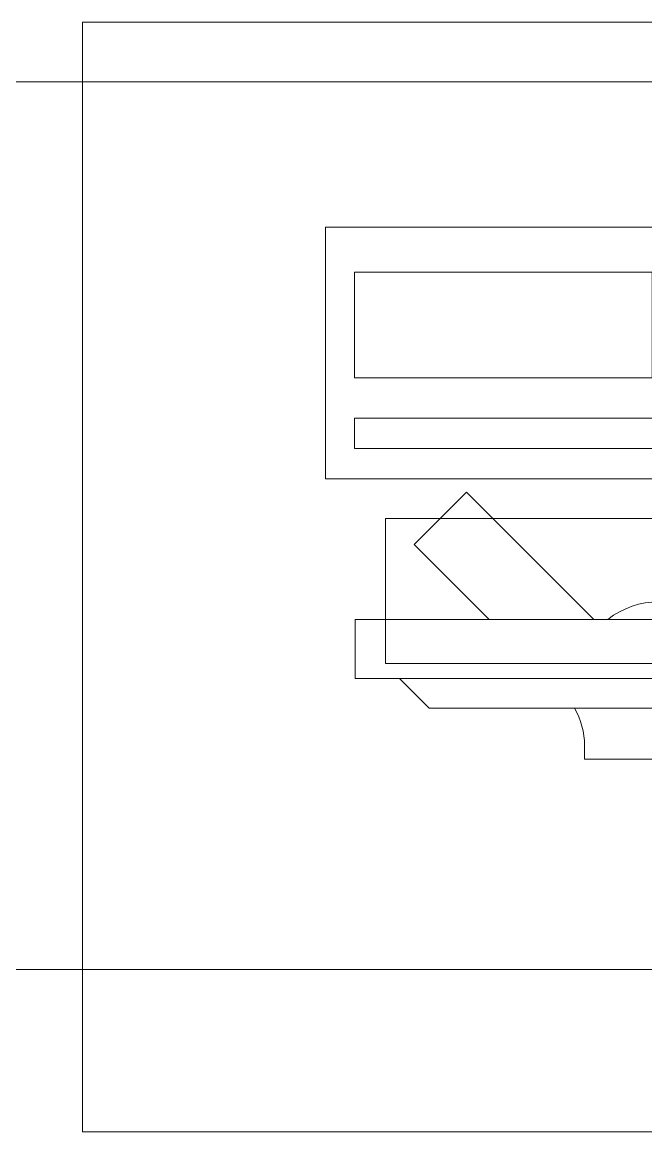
# Model space of a CAD drawing. Header units: inches. Extents: x -246178 to 57169, y -29325 to 19878.
# Drawn here: x 43286 to 43707, y -4310 to -3560 of the extents above; entities that cross this region are included whole.
import ezdxf

# ---------------------------------------------------------------- set-up
doc = ezdxf.new("R2010")
doc.units = ezdxf.units.IN
doc.header["$LTSCALE"] = 25
doc.header["$MEASUREMENT"] = 0
doc.linetypes.add('DASHDOT', pattern=[25.4, 12.7, -6.35, 0, -6.35])
doc.layers.get('0').update_dxf_attribs({"color": 8})
for name, color, linetype, lineweight in [('00-Ground Floor$0$Frame', 252, 'Continuous', 9), ('00-Ground Floor$0$LOADING', 253, 'Continuous', 5), ('00-Ground Floor$0$NEW Wall', 166, 'Continuous', 5), ('E-LITE-CLNG-CNDT', 6, 'DASHDOT', 35)]:
    doc.layers.add(name, color=color, linetype=linetype, lineweight=lineweight)

# ---------------------------------------------------------------- blocks, each defined once
blk = doc.blocks.new('*X69')
at = {"color": 0}
for p, q in [((13, 1), (13, 1)), ((13, 1), (13, 1)), ((13, 1), (13, 1)), ((13, 1), (13, 1)), ((13, 1), (13, 1)), ((13, 1), (13, 1)), ((13, 1), (13, 1)), ((13, 1), (13, 1)), ((13, 1), (13, 1)), ((13, 1), (13, 1)), ((13, 1), (13, 1)), ((13, 1), (13, 1)), ((13, 1), (13, 1)), ((13, 1), (13, 1)), ((13, 1), (13, 1)), ((13, 1), (14, 1)), ((13, 1), (14, 1)), ((13, 1), (14, 1)), ((13, 1), (13, 1)), ((13, 1), (13, 1)), ((13, 1), (13, 1)), ((13, 1), (13, 1)), ((13, 1), (13, 1)), ((13, 1), (13, 1)), ((13, 1), (13, 1)), ((13, 1), (13, 1)), ((13, 1), (13, 1)), ((13, 1), (13, 1)), ((13, 1), (13, 1)), ((13, 1), (13, 1)), ((13, 1), (13, 1)), ((13, 1), (13, 1)), ((13, 1), (13, 1)), ((13, 1), (13, 1)), ((13, 1), (13, 1)), ((13, 1), (13, 1)), ((13, 1), (13, 1)), ((13, 1), (13, 1)), ((13, 1), (13, 1)), ((13, 1), (13, 1)), ((13, 1), (13, 1)), ((13, 1), (13, 1)), ((13, 1), (13, 1)), ((13, 1), (13, 1)), ((13, 1), (13, 1)), ((13, 1), (13, 1)), ((13, 1), (13, 1)), ((13, 1), (13, 1)), ((13, 1), (13, 1)), ((13, 1), (13, 1)), ((13, 1), (13, 1)), ((13, 1), (13, 1)), ((13, 1), (13, 1)), ((13, 1), (13, 1)), ((13, 1), (13, 1)), ((13, 1), (13, 1)), ((13, 1), (13, 1)), ((13, 1), (13, 1)), ((13, 1), (13, 1)), ((13, 1), (13, 1)), ((13, 1), (13, 1)), ((13, 1), (13, 1)), ((13, 1), (13, 1)), ((13, 1), (13, 1)), ((13, 1), (13, 1)), ((13, 1), (13, 1)), ((13, 1), (13, 1)), ((13, 1), (13, 1)), ((13, 1), (13, 1)), ((13, 1), (13, 1)), ((13, 1), (13, 1)), ((13, 1), (13, 1)), ((13, 1), (13, 1)), ((13, 1), (13, 1)), ((13, 1), (13, 1)), ((13, 1), (13, 1)), ((13, 1), (13, 1)), ((13, 1), (13, 1)), ((13, 1), (13, 1)), ((13, 1), (13, 1)), ((13, 1), (13, 1)), ((13, 1), (13, 1)), ((13, 1), (13, 1)), ((13, 1), (13, 1)), ((13, 1), (13, 1)), ((13, 1), (13, 1)), ((13, 1), (13, 1)), ((13, 1), (13, 1)), ((13, 1), (13, 1)), ((13, 1), (13, 1)), ((13, 1), (13, 1)), ((13, 1), (13, 1)), ((13, 1), (13, 1)), ((13, 1), (13, 1)), ((13, 1), (13, 1)), ((13, 1), (13, 1)), ((13, 1), (13, 1)), ((13, 1), (13, 1)), ((13, 1), (13, 1)), ((13, 1), (13, 1)), ((13, 1), (13, 1)), ((13, 1), (13, 1)), ((13, 1), (13, 1)), ((13, 1), (13, 1)), ((13, 1), (13, 1)), ((13, 1), (13, 1)), ((13, 1), (13, 1)), ((13, 1), (13, 1)), ((13, 1), (13, 1)), ((13, 1), (13, 1)), ((13, 1), (13, 1)), ((13, 1), (13, 1)), ((13, 1), (13, 1)), ((13, 1), (13, 1)), ((13, 1), (13, 1)), ((13, 1), (13, 1)), ((13, 1), (13, 1)), ((13, 1), (13, 1)), ((13, 1), (13, 1)), ((13, 1), (13, 1)), ((13, 1), (13, 1)), ((13, 1), (13, 1)), ((13, 1), (13, 1)), ((13, 1), (14, 1)), ((13, 0), (13, 0)), ((13, 0), (13, 0)), ((13, 0), (13, 0)), ((13, 0), (13, 0)), ((13, 0), (13, 0)), ((13, 0), (13, 0)), ((13, 0), (13, 0)), ((13, 0), (13, 0)), ((13, 0), (13, 0)), ((13, 0), (13, 0)), ((13, 0), (13, 0)), ((13, 0), (13, 0)), ((13, 0), (13, 0)), ((13, 0), (13, 0)), ((13, 0), (13, 0)), ((13, 0), (13, 0)), ((13, 0), (13, 0)), ((13, 0), (13, 0)), ((13, 0), (13, 0)), ((13, 0), (13, 0)), ((13, 0), (13, 0)), ((13, 0), (13, 0)), ((13, 0), (13, 0)), ((13, 0), (13, 0)), ((13, 0), (13, 0)), ((13, 0), (13, 0)), ((13, 0), (13, 0)), ((13, 0), (13, 0)), ((13, 0), (13, 0)), ((13, 0), (13, 0)), ((13, 0), (13, 0)), ((13, 0), (13, 0)), ((13, 0), (13, 0)), ((13, 0), (13, 0)), ((13, 0), (13, 0)), ((13, 0), (13, 0)), ((13, 0), (13, 0)), ((13, 0), (13, 0)), ((13, 0), (13, 0)), ((13, 0), (13, 0)), ((13, 0), (13, 0)), ((13, 0), (13, 0)), ((13, 0), (13, 0)), ((13, 0), (13, 0)), ((13, 0), (13, 0)), ((13, 0), (13, 0)), ((13, 0), (13, 0)), ((13, 0), (13, 0)), ((13, 0), (14, 0)), ((13, 0), (14, 0)), ((13, 0), (13, 0)), ((13, 0), (14, 0)), ((14, 1), (14, 1)), ((14, 1), (14, 1)), ((14, 1), (14, 1)), ((14, 1), (14, 1)), ((14, 1), (14, 1)), ((14, 1), (14, 1)), ((14, 1), (14, 1)), ((14, 1), (14, 1)), ((14, 1), (14, 1)), ((14, 1), (14, 1)), ((14, 1), (14, 1)), ((14, 1), (14, 1)), ((14, 1), (14, 1)), ((14, 1), (14, 1)), ((14, 1), (14, 1)), ((14, 1), (14, 1)), ((14, 1), (14, 1)), ((14, 1), (14, 1)), ((14, 1), (14, 1)), ((14, 1), (14, 1)), ((14, 1), (14, 1)), ((14, 1), (14, 1)), ((14, 1), (14, 1)), ((14, 1), (14, 1)), ((14, 1), (14, 1)), ((14, 1), (14, 1)), ((14, 1), (14, 1)), ((14, 1), (14, 1)), ((14, 1), (14, 1)), ((14, 1), (14, 1)), ((14, 1), (14, 1)), ((14, 1), (14, 1)), ((14, 1), (14, 1)), ((14, 1), (14, 1)), ((14, 1), (14, 1)), ((14, 1), (14, 1)), ((14, 1), (14, 1)), ((14, 1), (14, 1)), ((14, 1), (14, 1)), ((14, 1), (14, 1)), ((14, 1), (14, 1)), ((14, 1), (14, 1)), ((14, 1), (14, 1)), ((14, 1), (14, 1)), ((14, 1), (14, 1)), ((14, 1), (14, 1)), ((14, 1), (14, 1)), ((14, 1), (14, 1)), ((14, 1), (14, 1)), ((14, 1), (14, 1)), ((14, 1), (14, 1)), ((14, 1), (14, 1)), ((14, 1), (14, 1)), ((14, 1), (14, 1)), ((14, 1), (14, 1)), ((14, 1), (14, 1)), ((14, 1), (14, 1)), ((14, 1), (14, 1)), ((14, 1), (14, 1)), ((14, 1), (14, 1)), ((14, 1), (14, 1)), ((14, 1), (14, 1)), ((14, 1), (14, 1)), ((14, 1), (14, 1)), ((14, 1), (14, 1)), ((14, 1), (14, 1)), ((14, 1), (14, 1)), ((14, 1), (14, 1)), ((14, 1), (14, 1)), ((14, 1), (14, 1)), ((14, 1), (14, 1)), ((14, 1), (14, 1)), ((14, 1), (14, 1)), ((14, 1), (14, 1)), ((14, 1), (14, 1)), ((14, 1), (14, 1)), ((14, 1), (14, 1)), ((14, 1), (14, 1)), ((14, 1), (14, 1)), ((14, 1), (14, 1)), ((14, 1), (14, 1)), ((14, 1), (14, 1)), ((14, 1), (14, 1)), ((14, 1), (14, 1)), ((14, 1), (14, 1)), ((14, 1), (14, 1)), ((14, 1), (14, 1)), ((14, 1), (14, 1)), ((14, 1), (14, 1)), ((14, 1), (14, 1)), ((14, 1), (14, 1)), ((14, 1), (14, 1)), ((14, 1), (14, 1)), ((14, 1), (14, 1)), ((14, 0), (14, 0)), ((14, 0), (14, 0)), ((14, 0), (14, 0)), ((14, 0), (14, 0)), ((14, 0), (14, 0)), ((14, 0), (14, 0)), ((14, 0), (14, 0)), ((14, 0), (14, 0)), ((14, 0), (14, 0)), ((14, 0), (14, 0)), ((14, 0), (14, 0)), ((14, 0), (14, 0)), ((14, 0), (14, 0)), ((14, 0), (14, 0)), ((14, 0), (14, 0)), ((14, 0), (14, 0)), ((14, 0), (14, 0)), ((14, 0), (14, 0)), ((14, 0), (14, 0)), ((14, 0), (14, 0)), ((14, 0), (14, 0)), ((14, 0), (14, 0)), ((14, 0), (14, 0)), ((14, 0), (14, 0)), ((14, 0), (14, 0)), ((14, 0), (14, 0)), ((14, 0), (14, 0)), ((14, 0), (14, 0)), ((14, 0), (14, 0)), ((14, 0), (14, 0)), ((14, 0), (14, 0)), ((14, 0), (14, 0)), ((14, 0), (14, 0)), ((14, 0), (14, 0)), ((14, 0), (14, 0)), ((14, 0), (14, 0)), ((14, 0), (14, 0)), ((14, 0), (14, 0)), ((14, 0), (14, 0)), ((14, 0), (14, 0)), ((14, 0), (14, 0)), ((14, 0), (14, 0)), ((14, 0), (14, 0)), ((14, 0), (14, 0)), ((14, 0), (14, 0)), ((14, 0), (14, 0)), ((14, 0), (14, 0)), ((14, 0), (14, 0)), ((13, 0), (13, 0)), ((13, 0), (14, 0)), ((13, 0), (13, 0)), ((13, 0), (14, 0)), ((13, 0), (13, 0)), ((13, 0), (14, 0)), ((13, 0), (13, 0)), ((13, 0), (13, 0)), ((13, 0), (13, 0)), ((13, 0), (13, 0)), ((13, 0), (14, 0)), ((13, 0), (13, 0)), ((13, 0), (14, 0)), ((13, 0), (13, 0)), ((13, 0), (14, 0)), ((13, 0), (13, 0)), ((13, 0), (14, 0)), ((13, 0), (13, 0)), ((13, 0), (14, 0)), ((13, 0), (13, 0)), ((13, 0), (14, 0)), ((13, 0), (13, 0)), ((13, 0), (14, 0)), ((13, 0), (13, 0)), ((13, 0), (13, 0)), ((13, 0), (13, 0)), ((13, 0), (14, 0)), ((13, 0), (13, 0)), ((13, 0), (14, 0)), ((13, 0), (13, 0)), ((13, 0), (14, 0)), ((13, 0), (13, 0)), ((13, 0), (14, 0)), ((13, 0), (13, 0)), ((13, 0), (13, 0)), ((13, 0), (13, 0)), ((13, 0), (13, 0)), ((13, 0), (13, 0)), ((13, 0), (13, 0)), ((13, 0), (13, 0)), ((13, 0), (13, 0)), ((13, 0), (13, 0)), ((13, 0), (13, 0)), ((13, 0), (13, 0)), ((13, 0), (13, 0)), ((13, 0), (13, 0)), ((13, 0), (13, 0)), ((13, 0), (13, 0)), ((13, 0), (13, 0)), ((13, 0), (13, 0)), ((13, 0), (13, 0)), ((13, 0), (13, 0)), ((13, 0), (13, 0)), ((13, 0), (13, 0)), ((13, 0), (13, 0)), ((13, 0), (13, 0)), ((13, 0), (13, 0)), ((13, 0), (13, 0)), ((13, 0), (13, 0)), ((13, 0), (13, 0)), ((13, 0), (13, 0)), ((13, 0), (13, 0)), ((13, 0), (13, 0)), ((13, 0), (13, 0)), ((13, -1), (13, -1)), ((13, -1), (13, -1)), ((13, -1), (13, -1)), ((13, -1), (13, -1)), ((13, -1), (13, -1)), ((13, -1), (14, -1)), ((13, -1), (13, -1)), ((14, 0), (14, 0)), ((14, 0), (14, 0)), ((14, 0), (14, 0)), ((14, 0), (14, 0)), ((14, 0), (14, 0)), ((14, 0), (14, 0)), ((14, 0), (14, 0)), ((14, 0), (14, 0)), ((14, 0), (14, 0)), ((14, 0), (14, 0)), ((14, 0), (14, 0)), ((14, 0), (14, 0)), ((14, 0), (14, 0)), ((14, 0), (14, 0)), ((14, 0), (14, 0)), ((13, 0), (14, 0)), ((14, 0), (14, 0)), ((14, 0), (14, 0)), ((14, 0), (14, 0)), ((14, 0), (14, 0)), ((14, 0), (14, 0)), ((14, 0), (14, 0)), ((14, 0), (14, 0)), ((14, 0), (14, 0)), ((14, 0), (14, 0)), ((14, 0), (14, 0)), ((14, 0), (14, 0)), ((14, 0), (14, 0)), ((14, 0), (14, 0)), ((14, 0), (14, 0)), ((14, 0), (14, 0)), ((14, 0), (14, 0)), ((14, 0), (14, 0)), ((14, 0), (14, 0)), ((14, 0), (14, 0)), ((14, 0), (14, 0)), ((14, 0), (14, 0)), ((14, 0), (14, 0)), ((14, 0), (14, 0)), ((14, 0), (14, 0)), ((14, 0), (14, 0)), ((14, 0), (14, 0)), ((14, 0), (14, 0)), ((14, 0), (14, 0)), ((14, 0), (14, 0)), ((14, 0), (14, 0)), ((14, 0), (14, 0)), ((14, 0), (14, 0)), ((14, 0), (14, 0)), ((14, 0), (14, 0)), ((14, -1), (14, -1)), ((14, -1), (14, -1)), ((14, -1), (14, -1)), ((14, -1), (14, -1)), ((14, -1), (14, -1))]:
    blk.add_line(p, q, dxfattribs=at)
blk = doc.blocks.new('*X68')
at = {"color": 0}
for p, q in [((5, 3), (5, 3)), ((5, 3), (5, 3)), ((5, 3), (5, 3)), ((5, 3), (5, 3)), ((5, 3), (5, 3)), ((5, 3), (5, 3)), ((5, 3), (5, 3)), ((5, 3), (5, 3)), ((5, 3), (5, 3)), ((5, 3), (5, 3)), ((5, 3), (5, 3)), ((5, 3), (5, 3)), ((5, 3), (5, 3)), ((5, 3), (5, 3)), ((5, 3), (5, 3)), ((5, 3), (5, 3)), ((5, 3), (5, 3)), ((5, 3), (5, 3)), ((5, 3), (5, 3)), ((5, 3), (5, 3)), ((5, 3), (5, 3)), ((5, 3), (5, 3)), ((5, 3), (5, 3)), ((5, 3), (5, 3)), ((5, 3), (5, 3)), ((5, 3), (5, 3)), ((5, 3), (5, 3)), ((5, 3), (5, 3)), ((5, 3), (5, 3)), ((5, 3), (5, 3)), ((5, 3), (5, 3)), ((5, 3), (5, 3)), ((5, 3), (5, 3)), ((5, 3), (5, 3)), ((5, 3), (5, 3)), ((5, 3), (5, 3)), ((5, 3), (5, 3)), ((5, 3), (5, 3)), ((5, 3), (5, 3)), ((5, 3), (5, 3)), ((5, 3), (5, 3)), ((5, 3), (5, 3)), ((5, 3), (5, 3)), ((5, 3), (5, 3)), ((5, 3), (5, 3)), ((5, 3), (5, 3)), ((5, 3), (5, 3)), ((5, 3), (5, 3)), ((5, 3), (5, 3)), ((5, 3), (5, 3)), ((5, 3), (5, 3)), ((5, 3), (5, 3)), ((5, 3), (5, 3)), ((5, 3), (5, 3)), ((5, 3), (5, 3)), ((5, 3), (5, 3)), ((5, 3), (5, 3)), ((5, 3), (5, 3)), ((5, 3), (5, 3)), ((5, 3), (5, 3)), ((5, 3), (5, 3)), ((5, 3), (5, 3)), ((5, 3), (5, 3)), ((5, 3), (5, 3)), ((5, 3), (5, 3)), ((5, 3), (5, 3)), ((6, 3), (5, 3)), ((5, 3), (5, 3)), ((6, 3), (5, 3)), ((5, 3), (5, 3)), ((6, 3), (5, 3)), ((5, 3), (5, 3)), ((6, 3), (5, 3)), ((5, 3), (5, 3)), ((5, 3), (5, 3)), ((5, 3), (5, 3)), ((5, 3), (5, 3)), ((5, 3), (5, 3)), ((5, 3), (5, 3)), ((5, 3), (5, 3)), ((5, 3), (5, 3)), ((5, 3), (5, 3)), ((5, 3), (5, 3)), ((5, 3), (5, 3)), ((5, 3), (5, 3)), ((5, 3), (5, 3)), ((5, 3), (5, 3)), ((5, 3), (5, 3)), ((5, 3), (5, 3)), ((5, 3), (5, 3)), ((5, 3), (5, 3)), ((5, 3), (5, 3)), ((5, 3), (5, 3)), ((5, 3), (5, 3)), ((5, 3), (5, 3)), ((5, 3), (5, 3)), ((6, 3), (6, 3)), ((6, 3), (6, 3)), ((6, 3), (6, 3)), ((6, 3), (6, 3)), ((6, 3), (6, 3)), ((6, 3), (6, 3)), ((6, 3), (6, 3)), ((6, 3), (6, 3)), ((6, 3), (6, 3)), ((6, 3), (6, 3)), ((6, 3), (6, 3)), ((6, 3), (6, 3)), ((6, 3), (6, 3)), ((6, 3), (6, 3)), ((6, 3), (6, 3)), ((6, 3), (6, 3)), ((6, 3), (6, 3)), ((6, 3), (6, 3)), ((6, 3), (6, 3)), ((6, 3), (6, 3)), ((6, 3), (6, 3)), ((6, 3), (6, 3)), ((6, 3), (6, 3)), ((6, 3), (6, 3)), ((6, 3), (6, 3)), ((6, 3), (6, 3)), ((6, 3), (6, 3)), ((6, 3), (6, 3)), ((6, 3), (6, 3)), ((6, 3), (6, 3)), ((6, 3), (6, 3)), ((6, 3), (6, 3)), ((6, 3), (6, 3)), ((6, 3), (6, 3)), ((6, 3), (6, 3)), ((6, 3), (6, 3)), ((6, 3), (6, 3)), ((6, 3), (6, 3)), ((6, 3), (6, 3)), ((6, 3), (6, 3)), ((6, 3), (6, 3)), ((6, 3), (6, 3)), ((6, 3), (6, 3)), ((6, 3), (6, 3)), ((6, 3), (6, 3)), ((6, 3), (6, 3)), ((6, 3), (6, 3)), ((6, 3), (6, 3)), ((6, 3), (6, 3)), ((6, 3), (6, 3)), ((6, 3), (6, 3)), ((6, 3), (6, 3)), ((6, 3), (6, 3)), ((6, 3), (6, 3)), ((6, 3), (6, 3)), ((6, 3), (6, 3)), ((6, 3), (6, 3)), ((6, 3), (6, 3)), ((6, 3), (6, 3)), ((6, 3), (6, 3)), ((6, 3), (6, 3)), ((6, 3), (6, 3)), ((6, 3), (6, 3)), ((6, 3), (6, 3)), ((6, 3), (6, 3)), ((6, 3), (6, 3)), ((6, 3), (6, 3)), ((6, 3), (6, 3)), ((6, 3), (6, 3)), ((6, 3), (6, 3)), ((6, 3), (6, 3)), ((6, 3), (6, 3)), ((6, 3), (6, 3)), ((6, 3), (6, 3)), ((6, 3), (6, 3)), ((6, 3), (6, 3)), ((6, 3), (6, 3)), ((6, 3), (6, 3)), ((6, 3), (6, 3)), ((6, 3), (6, 3)), ((6, 3), (6, 3)), ((6, 3), (6, 3)), ((6, 3), (6, 3)), ((6, 3), (6, 3)), ((6, 3), (6, 3)), ((6, 3), (6, 3)), ((6, 3), (6, 3)), ((6, 3), (6, 3)), ((6, 3), (6, 3)), ((6, 3), (6, 3)), ((6, 3), (6, 3)), ((6, 3), (6, 3)), ((6, 3), (6, 3)), ((6, 3), (6, 3)), ((6, 3), (6, 3)), ((6, 3), (6, 3)), ((6, 3), (6, 3)), ((6, 3), (6, 3)), ((6, 3), (6, 3)), ((6, 3), (6, 3)), ((6, 3), (6, 3)), ((6, 3), (6, 3)), ((6, 3), (6, 3)), ((6, 3), (6, 3)), ((6, 3), (6, 3)), ((6, 3), (6, 3)), ((6, 3), (6, 3)), ((6, 3), (6, 3)), ((6, 3), (6, 3)), ((6, 3), (6, 3)), ((6, 3), (6, 3)), ((6, 3), (6, 3)), ((6, 3), (6, 3)), ((6, 3), (6, 3)), ((6, 3), (6, 3)), ((6, 3), (6, 3)), ((6, 3), (6, 3)), ((6, 3), (6, 3)), ((6, 3), (6, 3)), ((6, 3), (6, 3)), ((6, 3), (6, 3)), ((6, 3), (6, 3)), ((6, 3), (6, 3)), ((6, 3), (6, 3)), ((6, 3), (6, 3)), ((6, 3), (6, 3)), ((6, 3), (6, 3)), ((6, 3), (6, 3)), ((6, 3), (6, 3)), ((6, 3), (6, 3)), ((6, 3), (6, 3)), ((6, 3), (6, 3)), ((6, 3), (6, 3)), ((6, 3), (6, 3)), ((6, 3), (6, 3)), ((6, 3), (6, 3)), ((6, 3), (6, 3)), ((6, 3), (6, 3)), ((6, 3), (6, 3)), ((6, 3), (6, 3)), ((6, 3), (6, 3)), ((6, 3), (6, 3)), ((6, 3), (6, 3)), ((6, 3), (6, 3)), ((6, 3), (6, 3)), ((6, 3), (6, 3)), ((6, 3), (6, 3)), ((6, 3), (6, 3)), ((6, 3), (6, 3)), ((6, 3), (6, 3)), ((6, 3), (6, 3)), ((6, 3), (6, 3)), ((6, 3), (6, 3)), ((6, 3), (6, 3)), ((6, 3), (6, 3)), ((6, 3), (6, 3)), ((6, 3), (6, 3)), ((6, 3), (6, 3)), ((6, 3), (6, 3)), ((6, 3), (6, 3)), ((6, 3), (6, 3)), ((6, 3), (6, 3)), ((6, 3), (6, 3)), ((6, 3), (6, 3)), ((6, 3), (6, 3)), ((6, 3), (6, 3)), ((6, 3), (6, 3)), ((6, 3), (6, 3)), ((6, 3), (6, 3)), ((6, 3), (6, 3)), ((6, 3), (6, 3)), ((6, 3), (6, 3)), ((6, 3), (6, 3)), ((6, 3), (6, 3)), ((6, 3), (6, 3)), ((6, 3), (6, 3)), ((6, 3), (6, 3)), ((6, 3), (6, 3)), ((6, 3), (6, 3)), ((6, 3), (6, 3)), ((6, 3), (6, 3)), ((6, 3), (6, 3)), ((6, 3), (6, 3)), ((6, 3), (6, 3)), ((6, 3), (6, 3)), ((6, 3), (6, 3)), ((6, 3), (6, 3)), ((6, 3), (6, 3)), ((6, 3), (6, 3)), ((6, 3), (6, 3)), ((6, 3), (6, 3)), ((6, 3), (6, 3)), ((6, 3), (6, 3)), ((6, 3), (6, 3)), ((6, 3), (6, 3)), ((6, 3), (6, 3)), ((6, 3), (6, 3)), ((6, 3), (6, 3)), ((6, 3), (6, 3)), ((6, 3), (6, 3)), ((6, 3), (6, 3)), ((6, 3), (6, 3)), ((6, 3), (6, 3)), ((6, 3), (6, 3)), ((6, 3), (5, 3)), ((6, 3), (5, 3)), ((6, 3), (5, 3)), ((6, 3), (5, 3)), ((6, 3), (5, 3)), ((6, 3), (6, 3)), ((6, 3), (6, 3)), ((6, 3), (6, 3)), ((6, 3), (6, 3)), ((6, 3), (6, 3)), ((6, 3), (6, 3)), ((6, 3), (6, 3)), ((6, 3), (6, 3)), ((6, 3), (6, 3)), ((6, 3), (6, 3)), ((6, 3), (6, 3)), ((6, 3), (6, 3)), ((6, 3), (6, 3)), ((6, 3), (6, 3)), ((6, 3), (6, 3)), ((6, 3), (6, 3)), ((6, 3), (6, 3)), ((6, 3), (6, 3)), ((6, 3), (6, 3)), ((6, 3), (6, 3)), ((6, 3), (6, 3)), ((6, 3), (6, 3)), ((6, 3), (6, 3)), ((6, 3), (6, 3)), ((6, 3), (6, 3)), ((6, 3), (6, 3)), ((6, 3), (6, 3)), ((6, 3), (6, 3)), ((6, 3), (6, 3)), ((6, 3), (6, 3)), ((6, 3), (6, 3)), ((6, 3), (6, 3)), ((6, 3), (6, 3)), ((6, 3), (6, 3)), ((6, 3), (6, 3)), ((6, 3), (6, 3)), ((6, 3), (6, 3)), ((6, 3), (6, 3)), ((6, 3), (6, 3)), ((6, 3), (6, 3)), ((6, 3), (6, 3)), ((6, 3), (6, 3)), ((6, 3), (6, 3)), ((6, 3), (6, 3)), ((6, 3), (6, 3)), ((6, 3), (6, 3)), ((6, 3), (6, 3)), ((6, 3), (6, 3)), ((6, 3), (6, 3)), ((6, 3), (6, 3)), ((6, 3), (6, 3)), ((6, 3), (6, 3)), ((6, 3), (6, 3)), ((6, 3), (6, 3)), ((6, 3), (6, 3)), ((6, 3), (6, 3)), ((6, 3), (6, 3)), ((6, 3), (6, 3)), ((6, 3), (6, 3)), ((6, 3), (6, 3)), ((6, 3), (6, 3)), ((6, 3), (6, 3)), ((6, 3), (6, 3)), ((6, 3), (6, 3)), ((6, 3), (6, 3)), ((6, 3), (6, 3)), ((6, 3), (6, 3)), ((6, 3), (6, 3)), ((6, 3), (6, 3)), ((6, 3), (6, 3)), ((6, 3), (6, 3)), ((6, 3), (6, 3)), ((6, 3), (6, 3)), ((6, 3), (6, 3)), ((6, 3), (6, 3)), ((6, 3), (6, 3)), ((6, 3), (6, 3)), ((6, 3), (6, 3)), ((6, 3), (6, 3)), ((6, 3), (6, 3)), ((6, 3), (6, 3)), ((6, 3), (6, 3)), ((6, 3), (6, 3)), ((6, 3), (6, 3)), ((6, 3), (6, 3)), ((6, 3), (6, 3)), ((6, 3), (6, 3)), ((6, 3), (6, 3)), ((6, 3), (6, 3)), ((6, 3), (6, 3)), ((6, 3), (6, 3)), ((6, 3), (6, 3)), ((6, 3), (6, 3)), ((6, 3), (6, 3)), ((6, 3), (6, 3)), ((6, 3), (6, 3)), ((6, 3), (6, 3)), ((6, 3), (6, 3)), ((6, 3), (6, 3)), ((6, 3), (6, 3)), ((6, 3), (6, 3)), ((6, 3), (6, 3)), ((6, 3), (6, 3)), ((6, 3), (6, 3)), ((6, 3), (6, 3)), ((6, 3), (6, 3)), ((6, 3), (6, 3)), ((6, 3), (6, 3)), ((6, 3), (6, 3)), ((6, 3), (6, 3)), ((6, 3), (6, 3)), ((6, 3), (6, 3)), ((6, 3), (6, 3)), ((6, 3), (6, 3)), ((6, 3), (6, 3)), ((6, 3), (6, 3)), ((6, 3), (6, 3)), ((6, 3), (6, 3)), ((6, 3), (6, 3)), ((6, 3), (6, 3)), ((6, 3), (6, 3)), ((6, 3), (6, 3)), ((6, 3), (6, 3)), ((6, 3), (6, 3)), ((6, 3), (6, 3)), ((6, 3), (6, 3)), ((6, 3), (6, 3)), ((6, 3), (6, 3)), ((6, 3), (6, 3)), ((6, 3), (6, 3)), ((6, 3), (6, 3)), ((6, 3), (6, 3)), ((6, 3), (6, 3)), ((6, 3), (6, 3)), ((6, 3), (6, 3)), ((6, 3), (6, 3)), ((6, 3), (6, 3)), ((6, 3), (6, 3)), ((6, 3), (6, 3)), ((6, 3), (6, 3)), ((6, 3), (6, 3)), ((6, 3), (6, 3)), ((6, 3), (6, 3)), ((6, 3), (6, 3)), ((6, 3), (6, 3)), ((6, 3), (6, 3)), ((6, 3), (6, 3)), ((6, 3), (6, 3)), ((6, 3), (6, 3)), ((6, 3), (6, 3)), ((6, 3), (6, 3)), ((6, 3), (6, 3)), ((6, 3), (6, 3)), ((6, 3), (6, 3)), ((6, 3), (6, 3)), ((6, 3), (6, 3)), ((6, 3), (6, 3)), ((6, 3), (6, 3)), ((6, 3), (6, 3)), ((6, 3), (6, 3)), ((6, 3), (6, 3)), ((6, 3), (6, 3)), ((6, 3), (6, 3)), ((6, 3), (6, 3)), ((6, 3), (6, 3)), ((6, 3), (6, 3)), ((6, 3), (6, 3)), ((6, 3), (6, 3)), ((6, 3), (6, 3)), ((6, 3), (6, 3)), ((6, 3), (6, 3)), ((6, 3), (6, 3)), ((6, 3), (6, 3)), ((6, 3), (6, 3)), ((6, 3), (6, 3)), ((6, 3), (6, 3)), ((6, 3), (6, 3)), ((6, 3), (6, 3)), ((6, 3), (6, 3)), ((6, 3), (6, 3)), ((6, 3), (6, 3)), ((6, 3), (6, 3)), ((6, 3), (6, 3)), ((6, 3), (6, 3)), ((6, 3), (6, 3)), ((6, 3), (6, 3)), ((6, 3), (6, 3)), ((6, 3), (6, 3)), ((6, 3), (6, 3)), ((6, 3), (6, 3)), ((6, 3), (6, 3)), ((6, 3), (6, 3)), ((6, 3), (6, 3)), ((6, 3), (6, 3)), ((6, 3), (6, 3)), ((6, 3), (6, 3)), ((6, 3), (6, 3)), ((6, 3), (6, 3)), ((6, 3), (6, 3)), ((6, 3), (6, 3)), ((6, 3), (6, 3)), ((6, 3), (6, 3)), ((6, 3), (6, 3)), ((6, 3), (6, 3)), ((6, 3), (6, 3)), ((6, 3), (6, 3)), ((6, 3), (6, 3)), ((6, 3), (6, 3)), ((6, 3), (6, 3)), ((6, 3), (6, 3)), ((6, 3), (6, 3)), ((6, 3), (6, 3)), ((6, 3), (6, 3)), ((6, 3), (6, 3)), ((6, 3), (6, 3)), ((6, 3), (6, 3)), ((6, 3), (6, 3)), ((6, 3), (6, 3)), ((6, 3), (6, 3)), ((6, 3), (6, 3)), ((6, 3), (6, 3)), ((6, 3), (6, 3)), ((6, 3), (6, 3)), ((6, 3), (6, 3)), ((6, 3), (6, 3)), ((6, 3), (6, 3)), ((6, 3), (6, 3)), ((6, 3), (6, 3)), ((6, 3), (6, 3)), ((6, 3), (6, 3)), ((6, 3), (6, 3)), ((6, 3), (6, 3)), ((6, 3), (6, 3)), ((6, 3), (6, 3)), ((6, 3), (6, 3)), ((6, 3), (6, 3)), ((6, 3), (6, 3)), ((6, 3), (6, 3)), ((6, 3), (6, 3)), ((6, 3), (6, 3)), ((6, 3), (6, 3)), ((6, 3), (6, 3)), ((6, 3), (6, 3)), ((6, 3), (6, 3)), ((6, 3), (6, 3)), ((6, 3), (6, 3)), ((6, 3), (6, 3)), ((6, 3), (6, 3)), ((6, 3), (6, 3)), ((6, 3), (6, 3)), ((6, 3), (6, 3)), ((6, 3), (6, 3)), ((6, 3), (6, 3)), ((6, 3), (6, 3)), ((6, 3), (6, 3)), ((6, 3), (6, 3)), ((6, 3), (6, 3)), ((6, 3), (6, 3)), ((6, 3), (6, 3)), ((6, 3), (6, 3)), ((6, 3), (6, 3)), ((6, 3), (6, 3)), ((6, 3), (6, 3)), ((6, 3), (6, 3)), ((6, 3), (6, 3)), ((6, 3), (6, 3)), ((6, 3), (6, 3)), ((6, 3), (6, 3)), ((6, 3), (6, 3)), ((6, 3), (6, 3)), ((6, 3), (6, 3)), ((6, 3), (6, 3)), ((6, 3), (6, 3)), ((6, 3), (6, 3)), ((6, 3), (6, 3)), ((6, 3), (6, 3)), ((6, 3), (6, 3)), ((6, 3), (6, 3)), ((6, 3), (6, 3)), ((6, 3), (6, 3)), ((6, 3), (6, 3)), ((6, 3), (6, 3)), ((6, 3), (6, 3)), ((6, 3), (6, 3)), ((6, 3), (6, 3)), ((6, 3), (6, 3)), ((6, 3), (6, 3)), ((6, 3), (6, 3)), ((6, 3), (6, 3)), ((6, 3), (6, 3)), ((6, 3), (6, 3)), ((6, 3), (6, 3)), ((6, 3), (6, 3)), ((6, 3), (6, 3)), ((6, 3), (6, 3)), ((6, 3), (6, 3)), ((6, 3), (6, 3)), ((6, 3), (6, 3)), ((6, 3), (6, 3)), ((6, 3), (6, 3)), ((6, 3), (6, 3)), ((6, 3), (6, 3)), ((6, 3), (6, 3)), ((6, 3), (6, 3)), ((6, 3), (6, 3)), ((6, 3), (6, 3)), ((6, 3), (6, 3)), ((6, 3), (6, 3)), ((6, 3), (6, 3)), ((6, 3), (6, 3)), ((6, 3), (6, 3)), ((6, 3), (6, 3)), ((6, 3), (6, 3)), ((6, 3), (6, 3)), ((6, 3), (6, 3)), ((6, 3), (6, 3)), ((6, 3), (6, 3))]:
    blk.add_line(p, q, dxfattribs=at)
blk = doc.blocks.new('00-Ground Floor$0$GF21043-P')
at = {"color": 0}
for p, q in [((0.8, 0.75), (-0.8, 0.75)), ((0.8, 0), (0.8, 0.75)), ((-0.8, 0), (0.8, 0))]:
    blk.add_line(p, q, dxfattribs=at)
for points in [[(0.8, 0.75), (0.8, 0.75), (0.8, 0.75), (0.8, 0.75), (0.8, 0.75), (0.8, 0.75), (0.8, 0.75), (0.8, 0.75), (0.8, 0.75), (0.8, 0.75), (0.8, 0.75), (0.8, 0.75), (0.8, 0.75), (0.8, 0.75), (0.8, 0.75), (0.8, 0.75), (0.8, 0.75), (0.8, 0.75), (0.8, 0.75), (0.8, 0.75), (0.8, 0.75), (0.8, 0.75), (0.8, 0.75), (0.8, 0.75), (0.8, 0.75), (0.8, 0.75), (0.8, 0.75), (0.8, 0.75), (0.8, 0.75), (0.8, 0.75), (0.8, 0.75), (0.8, 0.75), (0.8, 0.75), (0.8, 0.75), (0.8, 0.75), (0.8, 0.75), (0.8, 0.75), (0.8, 0.75), (0.8, 0.75), (0.8, 0.75), (0.8, 0.75), (0.8, 0.75), (0.8, 0.75), (0.8, 0.75), (0.8, 0.75), (0.8, 0.75), (0.8, 0.75), (0.8, 0.75), (0.8, 0.75), (0.8, 0.75), (0.8, 0.75), (0.8, 0.75), (0.8, 0.75), (0.8, 0.75), (0.8, 0.75), (0.8, 0.75), (0.8, 0.75), (0.8, 0.75), (0.8, 0.75), (0.8, 0.75), (0.8, 0.75), (0.8, 0.75), (0.8, 0.75), (0.8, 0.75), (0.8, 0.75), (0.8, 0.75), (0.8, 0.75), (0.8, 0.75), (0.8, 0.75), (0.8, 0.75), (0.8, 0.75), (0.8, 0.75), (0.8, 0.75), (0.8, 0.75), (0.8, 0.75), (0.8, 0.75), (0.8, 0.75), (0.8, 0.75), (0.8, 0.75), (0.8, 0.75), (0.8, 0.75), (0.8, 0.75), (0.8, 0.75), (0.8, 0.75), (0.8, 0.75), (0.8, 0.75), (0.8, 0.75), (0.8, 0.75), (0.8, 0.75), (0.8, 0.75), (0.8, 0.75), (0.8, 0.75), (0.8, 0.75), (0.8, 0.75), (0.8, 0.75), (0.8, 0.75), (0.8, 0.75), (0.8, 0.75), (0.8, 0.75), (0.8, 0.75), (0.8, 0.75), (0.8, 0.75), (0.8, 0.75), (0.8, 0.75), (0.8, 0.75), (0.8, 0.75), (0.8, 0.75), (0.8, 0.75), (0.8, 0.75), (0.8, 0.75), (0.8, 0.75), (0.8, 0.75), (0.8, 0.75), (0.8, 0.75), (0.8, 0.75), (0.8, 0.75), (0.8, 0.75), (0.8, 0.75), (0.8, 0.75), (0.8, 0.75), (0.8, 0.75), (0.8, 0.75), (0.8, 0.75), (0.8, 0.75), (0.8, 0.75), (0.8, 0.75), (0.8, 0.75), (0.8, 0.75), (0.8, 0.75), (0.8, 0.75), (0.8, 0.75), (0.8, 0.75), (0.8, 0.75), (0.8, 0.75), (0.8, 0.75), (0.8, 0.75), (0.8, 0.75), (0.8, 0.75), (0.8, 0.75), (0.8, 0.75), (0.8, 0.75), (0.8, 0.75), (0.8, 0.75), (0.8, 0.75), (0.8, 0.75), (0.8, 0.75), (0.8, 0.75), (0.8, 0.75), (0.8, 0.75), (0.8, 0.75), (0.8, 0.75), (0.8, 0.75), (0.8, 0.75), (0.8, 0.75), (0.8, 0.75), (0.8, 0.75), (0.8, 0.75), (0.8, 0.75), (0.8, 0.75), (0.8, 0.75), (0.8, 0.75), (0.8, 0.75), (0.8, 0.75), (0.8, 0.75), (0.8, 0.75), (0.8, 0.75), (0.8, 0.75), (0.8, 0.75), (0.8, 0.75), (0.8, 0.75), (0.8, 0.75), (0.8, 0.75), (0.8, 0.75), (0.8, 0.75), (0.8, 0.75), (0.8, 0.75), (0.8, 0.75), (0.8, 0.75), (0.8, 0.75), (0.8, 0.75), (0.8, 0.75), (0.8, 0.75), (0.8, 0.75), (0.8, 0.75), (0.8, 0.75), (0.8, 0.75), (0.8, 0.75), (0.8, 0.75), (0.8, 0.75), (0.8, 0.75), (0.8, 0.75), (0.8, 0.75), (0.8, 0.75), (0.8, 0.75), (0.8, 0.75), (0.8, 0.75), (0.8, 0.75), (0.8, 0.75), (0.8, 0.75), (0.8, 0.75), (0.8, 0.75), (0.8, 0.75), (0.8, 0.75), (0.8, 0.75), (0.8, 0.75), (0.8, 0.75), (0.8, 0.75), (0.8, 0.75), (0.8, 0.75), (0.8, 0.75), (0.8, 0.75), (0.8, 0.75), (0.8, 0.75), (0.8, 0.75), (0.8, 0.75), (0.8, 0.75), (0.8, 0.75), (0.8, 0.75), (0.8, 0.75), (0.8, 0.75), (0.8, 0.75), (0.8, 0.75), (0.8, 0.75), (0.8, 0.75), (0.8, 0.75), (0.8, 0.75), (0.8, 0.75), (0.8, 0.75), (0.8, 0.75), (0.8, 0.75), (0.8, 0.75), (0.8, 0.75), (0.8, 0.75), (0.8, 0.75), (0.8, 0.75), (0.8, 0.75), (0.8, 0.75), (0.8, 0.75), (0.8, 0.75), (0.8, 0.75), (0.8, 0.75), (0.8, 0.75), (0.8, 0.75), (0.8, 0.75), (0.8, 0.75), (0.8, 0.75), (0.8, 0.75), (0.8, 0.75), (0.8, 0.75), (0.8, 0.75), (0.8, 0.75), (0.8, 0.75), (0.8, 0.75), (0.8, 0.75), (0.8, 0.75), (0.8, 0.75), (0.8, 0.75), (0.8, 0.75), (0.8, 0.75), (0.8, 0.75), (0.8, 0.75), (0.8, 0.75), (0.8, 0.75), (0.8, 0.75), (0.8, 0.75), (0.8, 0.75), (0.8, 0.75), (0.8, 0.75), (0.8, 0.75), (0.8, 0.75), (0.8, 0.75), (0.8, 0.75), (0.8, 0.75), (0.8, 0.75), (0.8, 0.75), (0.8, 0.75), (0.8, 0.75)], [(0.8, 0.75), (0.8, 0.75), (0.8, 0.75), (0.8, 0.75), (0.8, 0.75), (0.8, 0.75), (0.8, 0.75), (0.8, 0.75), (0.8, 0.75), (0.8, 0.75), (0.8, 0.75), (0.8, 0.75), (0.8, 0.75), (0.8, 0.75), (0.8, 0.75), (0.8, 0.75), (0.8, 0.75), (0.8, 0.75), (0.8, 0.75), (0.8, 0.75), (0.8, 0.75), (0.8, 0.75), (0.8, 0.75), (0.8, 0.75), (0.8, 0.75), (0.8, 0.75), (0.8, 0.75), (0.8, 0.75), (0.8, 0.75), (0.8, 0.75), (0.8, 0.75), (0.8, 0.75), (0.8, 0.75), (0.8, 0.75), (0.8, 0.75), (0.8, 0.75), (0.8, 0.75), (0.8, 0.75), (0.8, 0.75), (0.8, 0.75), (0.8, 0.75), (0.8, 0.75), (0.8, 0.75), (0.8, 0.75), (0.8, 0.75), (0.8, 0.75), (0.8, 0.75), (0.8, 0.75), (0.8, 0.75), (0.8, 0.75), (0.8, 0.75), (0.8, 0.75), (0.8, 0.75), (0.8, 0.75), (0.8, 0.75), (0.8, 0.75), (0.8, 0.75), (0.8, 0.75), (0.8, 0.75), (0.8, 0.75), (0.8, 0.75), (0.8, 0.75), (0.8, 0.75), (0.8, 0.75), (0.8, 0.75), (0.8, 0.75), (0.8, 0.75), (0.8, 0.75), (0.8, 0.75), (0.8, 0.75), (0.8, 0.75), (0.8, 0.75), (0.8, 0.75), (0.8, 0.75), (0.8, 0.75), (0.8, 0.75), (0.8, 0.75), (0.8, 0.75), (0.8, 0.75), (0.8, 0.75), (0.8, 0.75), (0.8, 0.75), (0.8, 0.75), (0.8, 0.75), (0.8, 0.75), (0.8, 0.75), (0.8, 0.75), (0.8, 0.75), (0.8, 0.75), (0.8, 0.75), (0.8, 0.75), (0.8, 0.75), (0.8, 0.75), (0.8, 0.75), (0.8, 0.75), (0.8, 0.75), (0.8, 0.75), (0.8, 0.75), (0.8, 0.75), (0.8, 0.75), (0.8, 0.75), (0.8, 0.75), (0.8, 0.75), (0.8, 0.75), (0.8, 0.75), (0.8, 0.75), (0.8, 0.75), (0.8, 0.75), (0.8, 0.75), (0.8, 0.75), (0.8, 0.75), (0.8, 0.75), (0.8, 0.75), (0.8, 0.75), (0.8, 0.75), (0.8, 0.75), (0.8, 0.75), (0.8, 0.75), (0.8, 0.75), (0.8, 0.75), (0.8, 0.75), (0.8, 0.75), (0.8, 0.75), (0.8, 0.75), (0.8, 0.75), (0.8, 0.75), (0.8, 0.75), (0.8, 0.75), (0.8, 0.75), (0.8, 0.75), (0.8, 0.75), (0.8, 0.75), (0.8, 0.75), (0.8, 0.75), (0.8, 0.75), (0.8, 0.75), (0.8, 0.75), (0.8, 0.75), (0.8, 0.75), (0.8, 0.75), (0.8, 0.75), (0.8, 0.75), (0.8, 0.75), (0.8, 0.75), (0.8, 0.75), (0.8, 0.75), (0.8, 0.75), (0.8, 0.75), (0.8, 0.75), (0.8, 0.75), (0.8, 0.75), (0.8, 0.75), (0.8, 0.75), (0.8, 0.75), (0.8, 0.75), (0.8, 0.75), (0.8, 0.75), (0.8, 0.75), (0.8, 0.75), (0.8, 0.75), (0.8, 0.75), (0.8, 0.75), (0.8, 0.75), (0.8, 0.75), (0.8, 0.75), (0.8, 0.75), (0.8, 0.75), (0.8, 0.75), (0.8, 0.75), (0.8, 0.75), (0.8, 0.75), (0.8, 0.75), (0.8, 0.75), (0.8, 0.75), (0.8, 0.75), (0.8, 0.75), (0.8, 0.75), (0.8, 0.75), (0.8, 0.75), (0.8, 0.75), (0.8, 0.75), (0.8, 0.75), (0.8, 0.75), (0.8, 0.75), (0.8, 0.75), (0.8, 0.75), (0.8, 0.75), (0.8, 0.75), (0.8, 0.75), (0.8, 0.75), (0.8, 0.75), (0.8, 0.75), (0.8, 0.75), (0.8, 0.75), (0.8, 0.75), (0.8, 0.75), (0.8, 0.75), (0.8, 0.75), (0.8, 0.75), (0.8, 0.75), (0.8, 0.75), (0.8, 0.75), (0.8, 0.75), (0.8, 0.75), (0.8, 0.75), (0.8, 0.75), (0.8, 0.75), (0.8, 0.75), (0.8, 0.75), (0.8, 0.75), (0.8, 0.75), (0.8, 0.75), (0.8, 0.75), (0.8, 0.75), (0.8, 0.75), (0.8, 0.75), (0.8, 0.75), (0.8, 0.75), (0.8, 0.75)], [(0.8, 0.75), (0.8, 0.75), (0.8, 0.75), (0.8, 0.75), (0.8, 0.75), (0.8, 0.75), (0.8, 0.75), (0.8, 0.75), (0.8, 0.75), (0.8, 0.75), (0.8, 0.75), (0.8, 0.75), (0.8, 0.75), (0.8, 0.75), (0.8, 0.75), (0.8, 0.75), (0.8, 0.75), (0.8, 0.75), (0.8, 0.75), (0.8, 0.75), (0.8, 0.75), (0.8, 0.75), (0.8, 0.75), (0.8, 0.75), (0.8, 0.75), (0.8, 0.75), (0.8, 0.75), (0.8, 0.75), (0.8, 0.75), (0.8, 0.75), (0.8, 0.75), (0.8, 0.75), (0.8, 0.75), (0.8, 0.75), (0.8, 0.75), (0.8, 0.75), (0.8, 0.75), (0.8, 0.75), (0.8, 0.75), (0.8, 0.75), (0.8, 0.75), (0.8, 0.75), (0.8, 0.75), (0.8, 0.75), (0.8, 0.75), (0.8, 0.75), (0.8, 0.75), (0.8, 0.75), (0.8, 0.75), (0.8, 0.75), (0.8, 0.75), (0.8, 0.75), (0.8, 0.75), (0.8, 0.75), (0.8, 0.75), (0.8, 0.75), (0.8, 0.75), (0.8, 0.75), (0.8, 0.75), (0.8, 0.75), (0.8, 0.75), (0.8, 0.75), (0.8, 0.75), (0.8, 0.75), (0.8, 0.75), (0.8, 0.75), (0.8, 0.75), (0.8, 0.75), (0.8, 0.75), (0.8, 0.75), (0.8, 0.75), (0.8, 0.75), (0.8, 0.75), (0.8, 0.75), (0.8, 0.75), (0.8, 0.75), (0.8, 0.75), (0.8, 0.75), (0.8, 0.75), (0.8, 0.75), (0.8, 0.75), (0.8, 0.75), (0.8, 0.75), (0.8, 0.75), (0.8, 0.75), (0.8, 0.75), (0.8, 0.75), (0.8, 0.75), (0.8, 0.75), (0.8, 0.75), (0.8, 0.75), (0.8, 0.75), (0.8, 0.75), (0.8, 0.75), (0.8, 0.75), (0.8, 0.75), (0.8, 0.75), (0.8, 0.75), (0.8, 0.75), (0.8, 0.75), (0.8, 0.75), (0.8, 0.75), (0.8, 0.75), (0.8, 0.75), (0.8, 0.75), (0.8, 0.75), (0.8, 0.75), (0.8, 0.75), (0.8, 0.75), (0.8, 0.75), (0.8, 0.75), (0.8, 0.75), (0.8, 0.75), (0.8, 0.75), (0.8, 0.75), (0.8, 0.75), (0.8, 0.75), (0.8, 0.75), (0.8, 0.75), (0.8, 0.75), (0.8, 0.75), (0.8, 0.75), (0.8, 0.75), (0.8, 0.75), (0.8, 0.75), (0.8, 0.75), (0.8, 0.75), (0.8, 0.75), (0.8, 0.75), (0.8, 0.75), (0.8, 0.75), (0.8, 0.75), (0.8, 0.75), (0.8, 0.75), (0.8, 0.75), (0.8, 0.75), (0.8, 0.75), (0.8, 0.75), (0.8, 0.75), (0.8, 0.75), (0.8, 0.75), (0.8, 0.75), (0.8, 0.75), (0.8, 0.75), (0.8, 0.75), (0.8, 0.75), (0.8, 0.75), (0.8, 0.75), (0.8, 0.75), (0.8, 0.75), (0.8, 0.75), (0.8, 0.75), (0.8, 0.75), (0.8, 0.75), (0.8, 0.75), (0.8, 0.75), (0.8, 0.75), (0.8, 0.75), (0.8, 0.75), (0.8, 0.75), (0.8, 0.75), (0.8, 0.75), (0.8, 0.75), (0.8, 0.75), (0.8, 0.75), (0.8, 0.75), (0.8, 0.75), (0.8, 0.75), (0.8, 0.75), (0.8, 0.75), (0.8, 0.75), (0.8, 0.75), (0.8, 0.75), (0.8, 0.75), (0.8, 0.75), (0.8, 0.75), (0.8, 0.75), (0.8, 0.75), (0.8, 0.75), (0.8, 0.75), (0.8, 0.75), (0.8, 0.75), (0.8, 0.75), (0.8, 0.75), (0.8, 0.75), (0.8, 0.75), (0.8, 0.75), (0.8, 0.75), (0.8, 0.75), (0.8, 0.75), (0.8, 0.75), (0.8, 0.75), (0.8, 0.75), (0.8, 0.75), (0.8, 0.75), (0.8, 0.75), (0.8, 0.75), (0.8, 0.75), (0.8, 0.75), (0.8, 0.75), (0.8, 0.75), (0.8, 0.75), (0.8, 0.75), (0.8, 0.75), (0.8, 0.75), (0.8, 0.75), (0.8, 0.75), (0.8, 0.75), (0.8, 0.75), (0.8, 0.75), (0.8, 0.75), (0.8, 0.75), (0.8, 0.75), (0.8, 0.75)]]:
    blk.add_lwpolyline(points, close=True, dxfattribs=at)
at = {"layer": '00-Ground Floor$0$NEW Wall', "color": 0, "linetype": 'Continuous'}
for points in [[(0.8, 0.75), (0.8, 0.75), (0.8, 0.75), (0.8, 0.75), (0.8, 0.75), (0.8, 0.75), (0.8, 0.75), (0.8, 0.75), (0.8, 0.75), (0.8, 0.75)], [(0.8, 0.75), (0.8, 0.75), (0.8, 0.75), (0.8, 0.75), (0.8, 0.75), (0.8, 0.75), (0.8, 0.75), (0.8, 0.75), (0.8, 0.75)], [(0.8, 0.75), (0.8, 0.75), (0.8, 0.75), (0.8, 0.75), (0.8, 0.75), (0.8, 0.75), (0.8, 0.75), (0.8, 0.75), (0.8, 0.75), (0.8, 0.75), (0.8, 0.75), (0.8, 0.75), (0.8, 0.75), (0.8, 0.75), (0.8, 0.75), (0.8, 0.75), (0.8, 0.75), (0.8, 0.75)], [(0.8, 0.75), (0.8, 0.75), (0.8, 0.75), (0.8, 0.75), (0.8, 0.75), (0.8, 0.75), (0.8, 0.75)], [(0.8, 0.75), (0.8, 0.75), (0.8, 0.75), (0.8, 0.75), (0.8, 0.75), (0.8, 0.75), (0.8, 0.75), (0.8, 0.75), (0.8, 0.75), (0.8, 0.75), (0.8, 0.75), (0.8, 0.75), (0.8, 0.75), (0.8, 0.75), (0.8, 0.75)], [(0.8, 0.75), (0.8, 0.75), (0.8, 0.75), (0.8, 0.75), (0.8, 0.75), (0.8, 0.75), (0.8, 0.75), (0.8, 0.75), (0.8, 0.75), (0.8, 0.75)], [(0.8, 0.75), (0.8, 0.75), (0.8, 0.75), (0.8, 0.75), (0.8, 0.75), (0.8, 0.75), (0.8, 0.75), (0.8, 0.75), (0.8, 0.75), (0.8, 0.75), (0.8, 0.75), (0.8, 0.75)], [(0.8, 0.75), (0.8, 0.75), (0.8, 0.75), (0.8, 0.75), (0.8, 0.75), (0.8, 0.75), (0.8, 0.75), (0.8, 0.75), (0.8, 0.75), (0.8, 0.75)], [(0.8, 0.75), (0.8, 0.75), (0.8, 0.75), (0.8, 0.75), (0.8, 0.75), (0.8, 0.75), (0.8, 0.75), (0.8, 0.75), (0.8, 0.75), (0.8, 0.75)], [(0.8, 0.75), (0.8, 0.75), (0.8, 0.75), (0.8, 0.75), (0.8, 0.75), (0.8, 0.75), (0.8, 0.75), (0.8, 0.75)], [(0.8, 0.75), (0.8, 0.75), (0.8, 0.75), (0.8, 0.75), (0.8, 0.75), (0.8, 0.75), (0.8, 0.75), (0.8, 0.75), (0.8, 0.75), (0.8, 0.75), (0.8, 0.75), (0.8, 0.75), (0.8, 0.75), (0.8, 0.75), (0.8, 0.75), (0.8, 0.75), (0.8, 0.75), (0.8, 0.75), (0.8, 0.75), (0.8, 0.75), (0.8, 0.75), (0.8, 0.75), (0.8, 0.75), (0.8, 0.75), (0.8, 0.75), (0.8, 0.75), (0.8, 0.75), (0.8, 0.75), (0.8, 0.75), (0.8, 0.75), (0.8, 0.75), (0.8, 0.75), (0.8, 0.75), (0.8, 0.75), (0.8, 0.75), (0.8, 0.75), (0.8, 0.75), (0.8, 0.75), (0.8, 0.75), (0.8, 0.75), (0.8, 0.75), (0.8, 0.75), (0.8, 0.75), (0.8, 0.75), (0.8, 0.75), (0.8, 0.75), (0.8, 0.75), (0.8, 0.75), (0.8, 0.75), (0.8, 0.75), (0.8, 0.75), (0.8, 0.75), (0.8, 0.75), (0.8, 0.75), (0.8, 0.75), (0.8, 0.75), (0.8, 0.75), (0.8, 0.75), (0.8, 0.75), (0.8, 0.75), (0.8, 0.75), (0.8, 0.75), (0.8, 0.75), (0.8, 0.75), (0.8, 0.75), (0.8, 0.75), (0.8, 0.75), (0.8, 0.75), (0.8, 0.75), (0.8, 0.75), (0.8, 0.75), (0.8, 0.75), (0.8, 0.75), (0.8, 0.75), (0.8, 0.75), (0.8, 0.75), (0.8, 0.75), (0.8, 0.75), (0.8, 0.75), (0.8, 0.75), (0.8, 0.75), (0.8, 0.75), (0.8, 0.75), (0.8, 0.75), (0.8, 0.75), (0.8, 0.75), (0.8, 0.75), (0.8, 0.75), (0.8, 0.75), (0.8, 0.75), (0.8, 0.75), (0.8, 0.75), (0.8, 0.75), (0.8, 0.75), (0.8, 0.75), (0.8, 0.75), (0.8, 0.75), (0.8, 0.75), (0.8, 0.75), (0.8, 0.75), (0.8, 0.75), (0.8, 0.75), (0.8, 0.75), (0.8, 0.75), (0.8, 0.75), (0.8, 0.75), (0.8, 0.75), (0.8, 0.75), (0.8, 0.75), (0.8, 0.75), (0.8, 0.75)], [(0.8, 0.75), (0.8, 0.75), (0.8, 0.75), (0.8, 0.75), (0.8, 0.75), (0.8, 0.75), (0.8, 0.75), (0.8, 0.75), (0.8, 0.75), (0.8, 0.75), (0.8, 0.75), (0.8, 0.75), (0.8, 0.75), (0.8, 0.75), (0.8, 0.75), (0.8, 0.75), (0.8, 0.75)], [(0.8, 0.75), (0.8, 0.75), (0.8, 0.75), (0.8, 0.75), (0.8, 0.75), (0.8, 0.75), (0.8, 0.75)], [(0.8, 0.75), (0.8, 0.75), (0.8, 0.75), (0.8, 0.75), (0.8, 0.75), (0.8, 0.75), (0.8, 0.75), (0.8, 0.75), (0.8, 0.75), (0.8, 0.75), (0.8, 0.75), (0.8, 0.75), (0.8, 0.75), (0.8, 0.75), (0.8, 0.75), (0.8, 0.75), (0.8, 0.75), (0.8, 0.75), (0.8, 0.75), (0.8, 0.75), (0.8, 0.75), (0.8, 0.75), (0.8, 0.75), (0.8, 0.75), (0.8, 0.75), (0.8, 0.75), (0.8, 0.75), (0.8, 0.75), (0.8, 0.75), (0.8, 0.75), (0.8, 0.75), (0.8, 0.75), (0.8, 0.75), (0.8, 0.75), (0.8, 0.75), (0.8, 0.75), (0.8, 0.75), (0.8, 0.75), (0.8, 0.75), (0.8, 0.75), (0.8, 0.75), (0.8, 0.75), (0.8, 0.75), (0.8, 0.75), (0.8, 0.75), (0.8, 0.75), (0.8, 0.75), (0.8, 0.75), (0.8, 0.75), (0.8, 0.75), (0.8, 0.75), (0.8, 0.75), (0.8, 0.75), (0.8, 0.75), (0.8, 0.75), (0.8, 0.75), (0.8, 0.75), (0.8, 0.75), (0.8, 0.75), (0.8, 0.75), (0.8, 0.75), (0.8, 0.75), (0.8, 0.75), (0.8, 0.75), (0.8, 0.75), (0.8, 0.75), (0.8, 0.75), (0.8, 0.75), (0.8, 0.75), (0.8, 0.75), (0.8, 0.75), (0.8, 0.75), (0.8, 0.75), (0.8, 0.75), (0.8, 0.75), (0.8, 0.75), (0.8, 0.75), (0.8, 0.75), (0.8, 0.75), (0.8, 0.75), (0.8, 0.75), (0.8, 0.75), (0.8, 0.75), (0.8, 0.75), (0.8, 0.75), (0.8, 0.75), (0.8, 0.75), (0.8, 0.75), (0.8, 0.75)], [(0.8, 0.75), (0.8, 0.75), (0.8, 0.75), (0.8, 0.75), (0.8, 0.75), (0.8, 0.75), (0.8, 0.75), (0.8, 0.75), (0.8, 0.75), (0.8, 0.75), (0.8, 0.75), (0.8, 0.75), (0.8, 0.75), (0.8, 0.75), (0.8, 0.75), (0.8, 0.75), (0.8, 0.75), (0.8, 0.75), (0.8, 0.75), (0.8, 0.75), (0.8, 0.75), (0.8, 0.75), (0.8, 0.75), (0.8, 0.75), (0.8, 0.75), (0.8, 0.75), (0.8, 0.75), (0.8, 0.75), (0.8, 0.75), (0.8, 0.75), (0.8, 0.75), (0.8, 0.75), (0.8, 0.75), (0.8, 0.75), (0.8, 0.75), (0.8, 0.75), (0.8, 0.75), (0.8, 0.75), (0.8, 0.75), (0.8, 0.75), (0.8, 0.75), (0.8, 0.75), (0.8, 0.75), (0.8, 0.75), (0.8, 0.75), (0.8, 0.75), (0.8, 0.75), (0.8, 0.75), (0.8, 0.75), (0.8, 0.75), (0.8, 0.75), (0.8, 0.75), (0.8, 0.75), (0.8, 0.75)]]:
    blk.add_lwpolyline(points, dxfattribs=at)
at = {"color": 0}
for name, xscale, yscale, zscale in [('*X69', 5.5e-11, 5.5e-11, 5.5e-11), ('*X68', 8.59375e-11, 8.59375e-11, 8.59375e-11)]:
    blk.add_blockref(name, (0.8, 0.75), dxfattribs=dict(at, xscale=xscale, yscale=yscale, zscale=zscale))
blk = doc.blocks.new('00-Ground Floor$0$ITCWLS1-P')
at = {"layer": '00-Ground Floor$0$LOADING'}
for p, q in [((-0.17, 0.45), (-0.17, 0)), ((-0.17, 0.45), (0, 0.45)), ((0, 0.45), (0, 0)), ((-0.26509, 0.43, 0), (-0.30509, 0.43, 0)), ((-0.30509, 0.43, 0), (-0.30509, 0.02, 0)), ((-0.26509, 0.43, 0), (-0.26509, 0.02, 0)), ((-0.14957, 0.43047), (-0.12914, 0.43047)), ((-0.12914, 0.43047), (-0.12914, 0.40893)), ((-0.197, 0.40939), (-0.295, 0.40939)), ((-0.295, 0.02639), (-0.295, 0.40939)), ((-0.197, 0.02639), (-0.197, 0.40939)), ((-0.32509, 0.38, 0), (-0.30509, 0.4, 0)), ((-0.32509, 0.38, 0), (-0.32509, 0.07, 0)), ((-0.35032, 0.275), (-0.35961, 0.275)), ((-0.35961, 0.175), (-0.35961, 0.275))]:
    blk.add_line(p, q, dxfattribs=at)
at = {"layer": '00-Ground Floor$0$LOADING', "extrusion": (2.48281e-10, 3.18408e-10, -1)}
for p, q in [((-0.26509, 0.33952), (-0.21443, 0.39019)), ((-0.17907, 0.35483), (-0.21443, 0.39019)), ((-0.26509, 0.26881), (-0.17907, 0.35483))]:
    blk.add_line(p, q, dxfattribs=at)
at = {"layer": '00-Ground Floor$0$LOADING'}
blk.add_lwpolyline([(-0.12914, 0.40893), (-0.12914, 0.09996), (-0.14957, 0.09996), (-0.14957, 0.43047)], dxfattribs=at)
blk.add_lwpolyline([(-0.1019, 0.43047), (-0.03039, 0.43047), (-0.03039, 0.22944), (-0.1019, 0.22944)], close=True, dxfattribs=at)
for centre, radius, start, end in [((-0.35032, 0.325), 0.05, 270, 300.30934), ((-0.3089, 0.225), 0.05564, 321.94311, 38.05689)]:
    blk.add_arc(centre, radius, start, end, dxfattribs=at)
blk = doc.blocks.new('00-Ground Floor$0$A$C33F05DA9')
at = {"color": 254, "linetype": 'Continuous'}
for p, q in [((41799.05, -3600), (45182.93, -3600)), ((41799.05, -4200), (45182.93, -4200))]:
    blk.add_line(p, q, dxfattribs=at)
blk = doc.blocks.new('00-Ground Floor$0$A$Ce9e1c4c3')
at = {"layer": '00-Ground Floor$0$Frame', "color": 254}
blk.add_blockref('00-Ground Floor$0$A$C33F05DA9', (-100000, 0), dxfattribs=at)
blk = doc.blocks.new('00-Ground Floor')
at = {"color": 254}
blk.add_blockref('00-Ground Floor$0$A$Ce9e1c4c3', (100000, 0), dxfattribs=at)
at = {"layer": '00-Ground Floor$0$LOADING', "extrusion": (2.24019e-05, 2.34868e-18, 1), "xscale": 1000, "yscale": 1000, "zscale": 1000, "rotation": 180}
blk.add_blockref('00-Ground Floor$0$GF21043-P', (44126.67, -3559.76, 0.96), dxfattribs=at)
at = {"layer": '00-Ground Floor$0$LOADING', "extrusion": (-1.9402e-16, 8.01373e-06, 1), "xscale": 1000.000000000007, "yscale": 1000.000000000007, "zscale": 1000.000000000007, "rotation": 90.00000000646482}
blk.add_blockref('00-Ground Floor$0$ITCWLS1-P', (43940.84, -3698.31, -0.05), dxfattribs=at)

msp = doc.modelspace()

# ---------------------------------------------------------------- block references
at = {"layer": 'E-LITE-CLNG-CNDT'}
msp.add_blockref('00-Ground Floor', (0, 0), dxfattribs=at)

doc.saveas('drawing.dxf')
